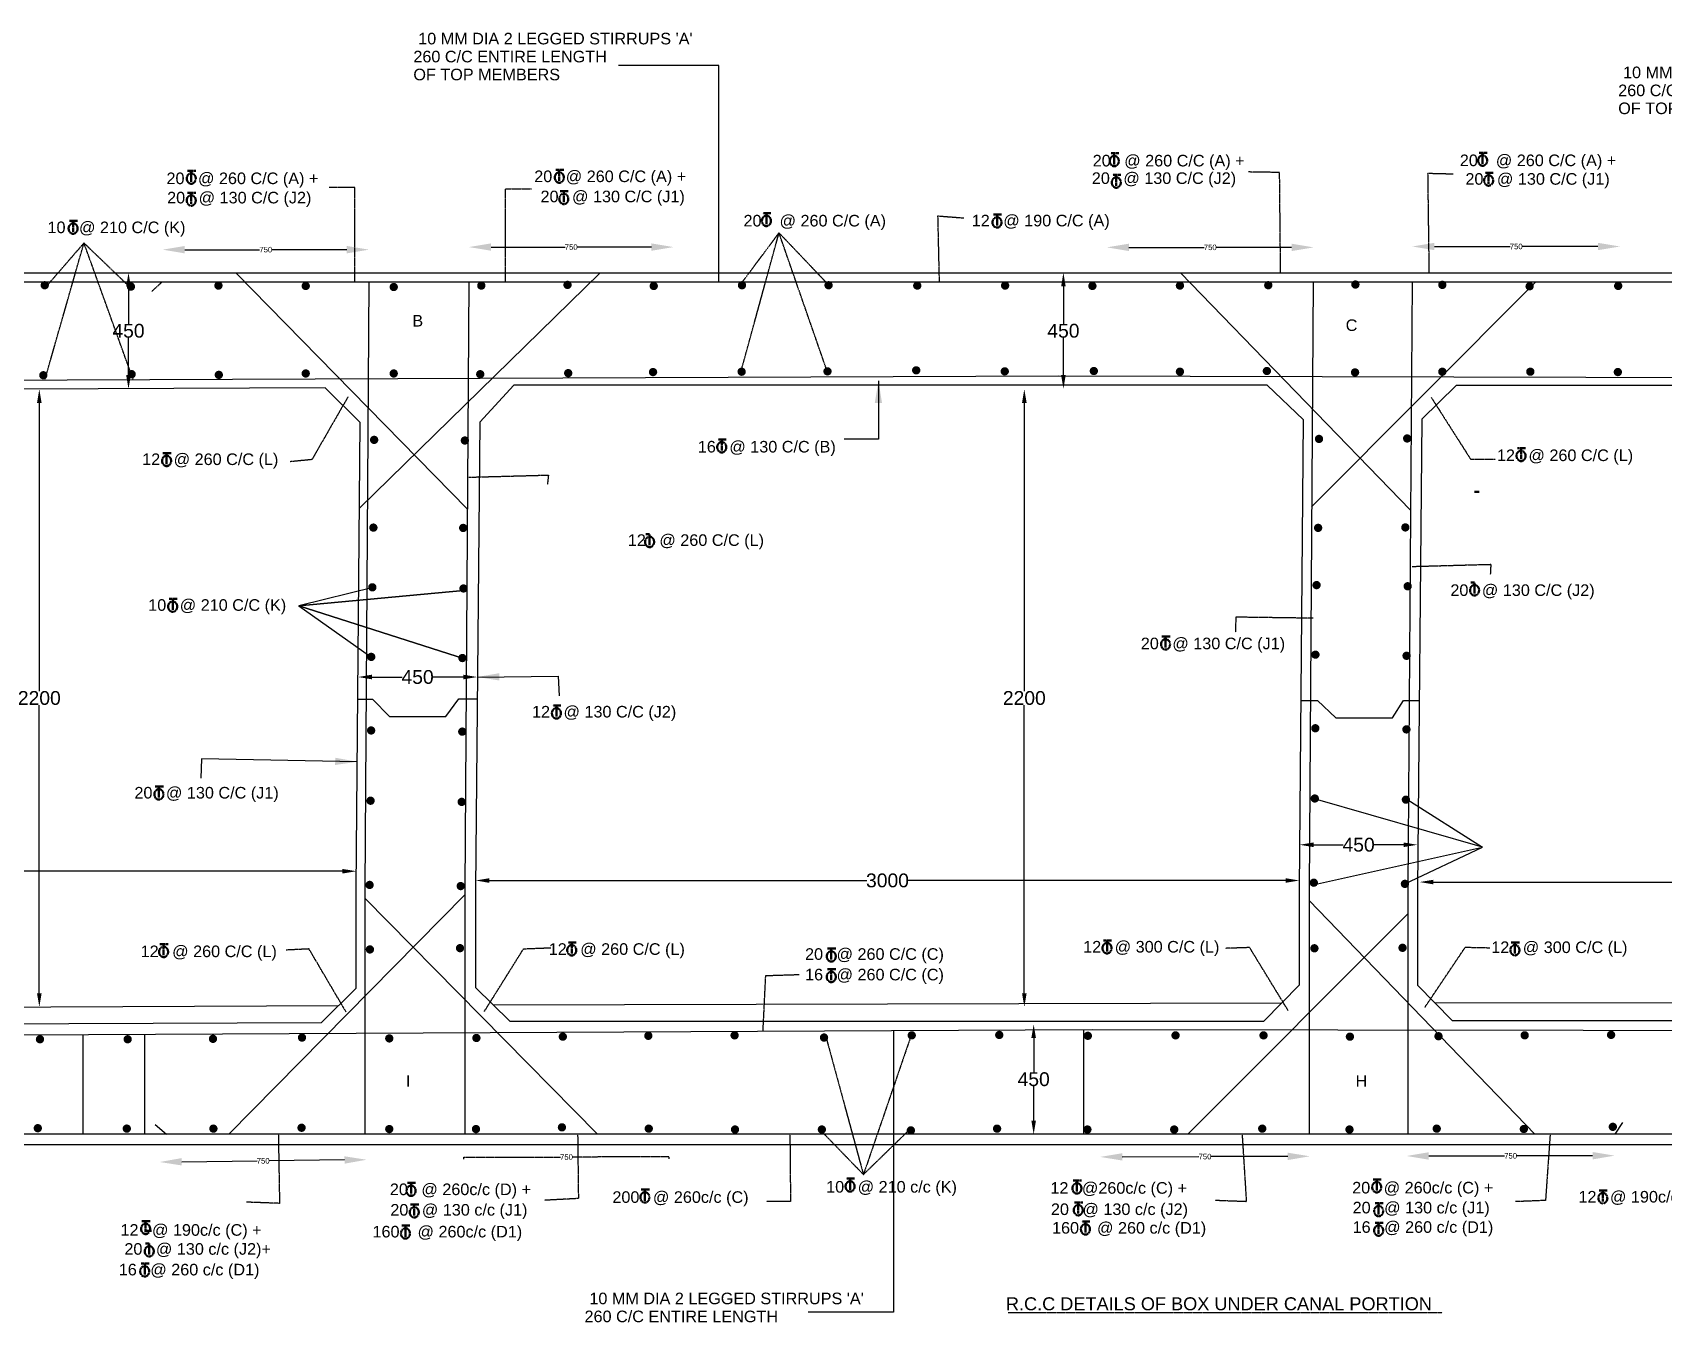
# Model space of a CAD drawing. Header units: millimetres. Extents: x 1006445 to 1027015, y 532888 to 545256.
# Drawn here: x 1009404 to 1015311, y 540561 to 545233 of the extents above; entities that cross this region are included whole.
import ezdxf

# ---------------------------------------------------------------- set-up
doc = ezdxf.new("R2010")
doc.units = ezdxf.units.MM
doc.header["$MEASUREMENT"] = 0
doc.linetypes.add('PHANTOM', pattern=[2.5, 1.25, -0.25, 0.25, -0.25, 0.25, -0.25])
for name, color, linetype in [('DIM', 7, 'Continuous'), ('DWG', 7, 'Continuous'), ('TXT', 7, 'Continuous'), ('TXT @ 1', 7, 'Continuous')]:
    doc.layers.add(name, color=color, linetype=linetype)
doc.styles.add('Notes', font='arial.ttf', dxfattribs={"height": 0.1})
doc.styles.get("Standard").update_dxf_attribs({"font": 'arial.ttf'})
doc.dimstyles.new('Civil', dxfattribs={"dimtxt": 80, "dimasz": 80, "dimexe": 0.1, "dimexo": 0.0625, "dimgap": 0.09, "dimtad": 0, "dimtih": 1, "dimtoh": 1, "dimdec": 0, "dimzin": 12, "dimdsep": 46, "dimtxsty": 'Standard', "dimcen": 0.1, "dimse1": 1, "dimse2": 1, "dimadec": 0, "dimazin": 2, "dimtfac": 1, "dimtdec": 0, "dimtofl": 0, "dimtmove": 0, "dimatfit": 3, "dimfxl": 1, "dimfrac": 1, "dimtolj": 1, "dimtzin": 0, "dimarcsym": 0})
doc.dimstyles.get("Standard").update_dxf_attribs({"dimtxt": 0.18, "dimasz": 0.18, "dimexe": 0.18, "dimexo": 0.0625, "dimgap": 0.09, "dimtad": 0, "dimtih": 1, "dimtoh": 1, "dimdec": 4, "dimzin": 0, "dimdsep": 46, "dimtxsty": 'Standard', "dimcen": 0.09, "dimadec": 0, "dimazin": 0, "dimtfac": 1, "dimtdec": 4, "dimtofl": 0, "dimtmove": 0, "dimatfit": 3, "dimfxl": 1, "dimtolj": 1, "dimtzin": 0, "dimarcsym": 0})

# ---------------------------------------------------------------- blocks, each defined once
blk = doc.blocks.new('*D58')
at = {"layer": 'Defpoints', "color": 0, "transparency": 16777216}
for p in [(1009874.8, 544444.6), (1010622, 544446.4), (1010622, 544444.6)]:
    blk.add_point(p, dxfattribs=at)
at = {"layer": 'DIM', "color": 0, "lineweight": -2, "transparency": 16777216}
for p, q in [((1009954.8, 544446.4), (1010226.3, 544446.4)), ((1010542, 544446.4), (1010270.4, 544446.4))]:
    blk.add_line(p, q, dxfattribs=at)
at = {"layer": 'DIM', "color": 0, "transparency": 16777216}
for points in [[(1009954.8, 544459.7), (1009954.8, 544433), (1009874.8, 544446.4)], [(1010542, 544459.7), (1010542, 544433), (1010622, 544446.4)]]:
    blk.add_solid(points, dxfattribs=at)
at = {"layer": 'DIM', "color": 0, "transparency": 16777216, "insert": (1010248.4, 544446.4), "char_height": 20, "attachment_point": 5}
blk.add_mtext('\\A1;750', dxfattribs=at)
blk = doc.blocks.new('*D59')
at = {"layer": 'Defpoints', "color": 0, "transparency": 16777216}
for p in [(1010984.3, 544452.9), (1011725, 544455.8), (1011725, 544452.9)]:
    blk.add_point(p, dxfattribs=at)
at = {"layer": 'DIM', "color": 0, "lineweight": -2, "transparency": 16777216}
for p, q in [((1011064.3, 544455.8), (1011332.6, 544455.8)), ((1011645, 544455.8), (1011376.7, 544455.8))]:
    blk.add_line(p, q, dxfattribs=at)
at = {"layer": 'DIM', "color": 0, "transparency": 16777216}
for points in [[(1011064.3, 544469.2), (1011064.3, 544442.5), (1010984.3, 544455.8)], [(1011645, 544469.2), (1011645, 544442.5), (1011725, 544455.8)]]:
    blk.add_solid(points, dxfattribs=at)
at = {"layer": 'DIM', "color": 0, "transparency": 16777216, "insert": (1011354.6, 544455.8), "char_height": 20, "attachment_point": 5}
blk.add_mtext('\\A1;750', dxfattribs=at)
blk = doc.blocks.new('*D60')
at = {"layer": 'Defpoints', "color": 0, "transparency": 16777216}
for p in [(1013294.6, 544459.5), (1014044.1, 544459.5), (1014044.1, 544454.7)]:
    blk.add_point(p, dxfattribs=at)
at = {"layer": 'DIM', "color": 0, "lineweight": -2, "transparency": 16777216}
for p, q in [((1013374.6, 544454.7), (1013647.3, 544454.7)), ((1013964.1, 544454.7), (1013691.4, 544454.7))]:
    blk.add_line(p, q, dxfattribs=at)
at = {"layer": 'DIM', "color": 0, "transparency": 16777216}
for points in [[(1013374.6, 544468), (1013374.6, 544441.4), (1013294.6, 544454.7)], [(1013964.1, 544468), (1013964.1, 544441.4), (1014044.1, 544454.7)]]:
    blk.add_solid(points, dxfattribs=at)
at = {"layer": 'DIM', "color": 0, "transparency": 16777216, "insert": (1013669.3, 544454.7), "char_height": 20, "attachment_point": 5}
blk.add_mtext('\\A1;750', dxfattribs=at)
blk = doc.blocks.new('*D61')
at = {"layer": 'Defpoints', "color": 0, "transparency": 16777216}
for p in [(1014401.5, 544450.9), (1015153.4, 544457.9), (1015153.4, 544450.9)]:
    blk.add_point(p, dxfattribs=at)
at = {"layer": 'DIM', "color": 0, "lineweight": -2, "transparency": 16777216}
for p, q in [((1014481.5, 544457.9), (1014755.4, 544457.9)), ((1015073.4, 544457.9), (1014799.5, 544457.9))]:
    blk.add_line(p, q, dxfattribs=at)
at = {"layer": 'DIM', "color": 0, "transparency": 16777216}
for points in [[(1014481.5, 544471.3), (1014481.5, 544444.6), (1014401.5, 544457.9)], [(1015073.4, 544471.3), (1015073.4, 544444.6), (1015153.4, 544457.9)]]:
    blk.add_solid(points, dxfattribs=at)
at = {"layer": 'DIM', "color": 0, "transparency": 16777216, "insert": (1014777.5, 544457.9), "char_height": 20, "attachment_point": 5}
blk.add_mtext('\\A1;750', dxfattribs=at)
blk = doc.blocks.new('*D65')
at = {"layer": 'Defpoints', "color": 0, "transparency": 16777216}
for p in [(1014380.5, 541154.3), (1015134.2, 541164.7), (1015134.3, 541155.4)]:
    blk.add_point(p, dxfattribs=at)
at = {"layer": 'DIM', "color": 0, "lineweight": -2, "transparency": 16777216}
for p, q in [((1014460.5, 541163.6), (1014735.3, 541164.1)), ((1015054.2, 541164.5), (1014779.4, 541164.1))]:
    blk.add_line(p, q, dxfattribs=at)
at = {"layer": 'DIM', "color": 0, "transparency": 16777216}
for points in [[(1014460.5, 541177), (1014460.5, 541150.3), (1014380.5, 541163.5)], [(1015054.2, 541177.9), (1015054.3, 541151.2), (1015134.2, 541164.7)]]:
    blk.add_solid(points, dxfattribs=at)
at = {"layer": 'DIM', "color": 0, "transparency": 16777216, "insert": (1014757.4, 541164.1), "char_height": 20, "attachment_point": 5}
blk.add_mtext('\\A1;750', dxfattribs=at)
blk = doc.blocks.new('*D66')
at = {"layer": 'Defpoints', "color": 0, "transparency": 16777216}
for p in [(1013270.9, 541154.3), (1014030, 541162.4), (1014030, 541156.6)]:
    blk.add_point(p, dxfattribs=at)
at = {"layer": 'DIM', "color": 0, "lineweight": -2, "transparency": 16777216}
for p, q in [((1013350.9, 541160.3), (1013628.4, 541161.2)), ((1013950, 541162.1), (1013672.5, 541161.3))]:
    blk.add_line(p, q, dxfattribs=at)
at = {"layer": 'DIM', "color": 0, "transparency": 16777216}
for points in [[(1013950, 541175.5), (1013950, 541148.8), (1014030, 541162.4)], [(1013350.8, 541173.6), (1013350.9, 541147), (1013270.9, 541160.1)]]:
    blk.add_solid(points, dxfattribs=at)
at = {"layer": 'DIM', "color": 0, "transparency": 16777216, "insert": (1013650.4, 541161.2), "char_height": 20, "attachment_point": 5}
blk.add_mtext('\\A1;750', dxfattribs=at)
blk = doc.blocks.new('*D67')
at = {"layer": 'Defpoints', "color": 0, "transparency": 16777216}
for p in [(1009864.1, 541138.2), (1010613.6, 541149.9), (1010613.7, 541146.4)]:
    blk.add_point(p, dxfattribs=at)
at = {"layer": 'DIM', "color": 0, "lineweight": -2, "transparency": 16777216}
for p, q in [((1009944.1, 541142.6), (1010216.8, 541145.6)), ((1010533.6, 541149), (1010260.9, 541146))]:
    blk.add_line(p, q, dxfattribs=at)
at = {"layer": 'DIM', "color": 0, "transparency": 16777216}
for points in [[(1009944, 541155.9), (1009944.2, 541129.2), (1009864.1, 541141.7)], [(1010533.5, 541162.4), (1010533.8, 541135.7), (1010613.6, 541149.9)]]:
    blk.add_solid(points, dxfattribs=at)
at = {"layer": 'DIM', "color": 0, "transparency": 16777216, "insert": (1010238.9, 541145.8), "char_height": 20, "attachment_point": 5}
blk.add_mtext('\\A1;750', dxfattribs=at)
blk = doc.blocks.new('*D69')
at = {"layer": 'Defpoints', "color": 0, "linetype": 'PHANTOM', "transparency": 16777216}
for p in [(1010966, 541152.1), (1011709, 541160.3), (1011709, 541153.5)]:
    blk.add_point(p, dxfattribs=at)
at = {"layer": 'TXT', "color": 0, "linetype": 'PHANTOM', "lineweight": -2, "transparency": 16777216}
for p, q in [((1010966, 541152.1), (1010966, 541159.1)), ((1010966.2, 541158.9), (1011315.4, 541159.6)), ((1011708.8, 541160.3), (1011359.6, 541159.7)), ((1011709, 541153.5), (1011709, 541160.5))]:
    blk.add_line(p, q, dxfattribs=at)
at = {"layer": 'TXT', "color": 0, "linetype": 'PHANTOM', "transparency": 16777216}
for points in [[(1010966.2, 541159), (1010966.2, 541158.9), (1010966, 541158.9)], [(1011708.8, 541160.3), (1011708.8, 541160.3), (1011709, 541160.3)]]:
    blk.add_solid(points, dxfattribs=at)
at = {"layer": 'TXT', "color": 0, "linetype": 'PHANTOM', "transparency": 16777216, "insert": (1011337.5, 541159.6), "char_height": 20, "attachment_point": 5}
blk.add_mtext('\\A1;750', dxfattribs=at)
blk = doc.blocks.new('*D90')
at = {"color": 0, "lineweight": -2, "transparency": 16777216}
for p, q in [((1009428.2, 543891.3), (1009428.2, 542847.8)), ((1009428.2, 541753.2), (1009428.2, 542796.6))]:
    blk.add_line(p, q, dxfattribs=at)
at = {"color": 0, "transparency": 16777216}
for points in [[(1009419.8, 543891.3), (1009436.5, 543891.3), (1009428.2, 543941.3)], [(1009419.8, 541753.2), (1009436.5, 541753.2), (1009428.2, 541703.2)]]:
    blk.add_solid(points, dxfattribs=at)
at = {"layer": 'Defpoints', "color": 0, "transparency": 16777216}
for p in [(1009428.2, 543941.3), (1009428.2, 543941.3), (1009438, 541703.2)]:
    blk.add_point(p, dxfattribs=at)
at = {"color": 0, "transparency": 16777216, "insert": (1009428.2, 542822.2), "char_height": 50, "attachment_point": 5}
blk.add_mtext('\\A1;2200', dxfattribs=at)
blk = doc.blocks.new('*D91')
at = {"color": 0, "lineweight": -2, "transparency": 16777216}
for p, q in [((1009751.2, 544313), (1009751.2, 544178.1)), ((1009751.2, 543991.9), (1009751.2, 544126.8))]:
    blk.add_line(p, q, dxfattribs=at)
at = {"color": 0, "transparency": 16777216}
for points in [[(1009742.9, 544313), (1009759.6, 544313), (1009751.2, 544363)], [(1009742.9, 543991.9), (1009759.6, 543991.9), (1009751.2, 543941.9)]]:
    blk.add_solid(points, dxfattribs=at)
at = {"layer": 'Defpoints', "color": 0, "transparency": 16777216}
for p in [(1009751.2, 544363), (1009751.2, 544363), (1009751.2, 543941.9)]:
    blk.add_point(p, dxfattribs=at)
at = {"color": 0, "transparency": 16777216, "insert": (1009751.2, 544152.4), "char_height": 50, "attachment_point": 5}
blk.add_mtext('\\A1;450', dxfattribs=at)
blk = doc.blocks.new('*D92')
at = {"color": 0, "lineweight": -2, "transparency": 16777216}
for p, q in [((1007629.2, 542195), (1009003, 542195)), ((1010526, 542195), (1009152.2, 542195))]:
    blk.add_line(p, q, dxfattribs=at)
at = {"color": 0, "transparency": 16777216}
for points in [[(1007629.2, 542203.3), (1007629.2, 542186.7), (1007579.2, 542195)], [(1010526, 542203.3), (1010526, 542186.7), (1010576, 542195)]]:
    blk.add_solid(points, dxfattribs=at)
at = {"layer": 'Defpoints', "color": 0, "transparency": 16777216}
for p in [(1010576, 542195), (1007579.2, 542166.6), (1010576, 542163.5)]:
    blk.add_point(p, dxfattribs=at)
at = {"color": 0, "transparency": 16777216, "insert": (1009077.6, 542195), "char_height": 50, "attachment_point": 5}
blk.add_mtext('\\A1;3000', dxfattribs=at)
blk = doc.blocks.new('*D70')
at = {"color": 0, "lineweight": -2, "transparency": 16777216}
for p, q in [((1013029.8, 541590.8), (1013029.8, 541467.1)), ((1013029.8, 541292), (1013029.8, 541415.8))]:
    blk.add_line(p, q, dxfattribs=at)
at = {"color": 0, "transparency": 16777216}
for points in [[(1013021.4, 541590.8), (1013038.1, 541590.8), (1013029.8, 541640.8)], [(1013021.4, 541292), (1013038.1, 541292), (1013029.8, 541242)]]:
    blk.add_solid(points, dxfattribs=at)
at = {"layer": 'Defpoints', "color": 0, "transparency": 16777216}
for p in [(1013001.8, 541640.8), (1013029.8, 541640.8), (1013003.8, 541242)]:
    blk.add_point(p, dxfattribs=at)
at = {"color": 0, "transparency": 16777216, "insert": (1013029.8, 541441.4), "char_height": 50, "attachment_point": 5}
blk.add_mtext('\\A1;450', dxfattribs=at)
blk = doc.blocks.new('*D71')
at = {"color": 0, "lineweight": -2, "transparency": 16777216}
for p, q in [((1012995.9, 543891.3), (1012995.9, 542847.8)), ((1012995.9, 541753.2), (1012995.9, 542796.6))]:
    blk.add_line(p, q, dxfattribs=at)
at = {"color": 0, "transparency": 16777216}
for points in [[(1012987.6, 543891.3), (1013004.3, 543891.3), (1012995.9, 543941.3)], [(1012987.6, 541753.2), (1013004.3, 541753.2), (1012995.9, 541703.2)]]:
    blk.add_solid(points, dxfattribs=at)
at = {"layer": 'Defpoints', "color": 0, "transparency": 16777216}
for p in [(1012995.9, 543941.3), (1012995.9, 543941.3), (1013005.8, 541703.2)]:
    blk.add_point(p, dxfattribs=at)
at = {"color": 0, "transparency": 16777216, "insert": (1012995.9, 542822.2), "char_height": 50, "attachment_point": 5}
blk.add_mtext('\\A1;2200', dxfattribs=at)
blk = doc.blocks.new('*D72')
at = {"color": 0, "lineweight": -2, "transparency": 16777216}
for p, q in [((1013137.5, 544313), (1013137.5, 544178.1)), ((1013137.5, 543991.9), (1013137.5, 544126.8))]:
    blk.add_line(p, q, dxfattribs=at)
at = {"color": 0, "transparency": 16777216}
for points in [[(1013129.2, 544313), (1013145.8, 544313), (1013137.5, 544363)], [(1013129.2, 543991.9), (1013145.8, 543991.9), (1013137.5, 543941.9)]]:
    blk.add_solid(points, dxfattribs=at)
at = {"layer": 'Defpoints', "color": 0, "transparency": 16777216}
for p in [(1013137.5, 544363), (1013137.5, 544363), (1013137.5, 543941.9)]:
    blk.add_point(p, dxfattribs=at)
at = {"color": 0, "transparency": 16777216, "insert": (1013137.5, 544152.4), "char_height": 50, "attachment_point": 5}
blk.add_mtext('\\A1;450', dxfattribs=at)
blk = doc.blocks.new('*D73')
at = {"color": 0, "lineweight": -2, "transparency": 16777216}
for p, q in [((1011058.3, 542161.4), (1012425.6, 542161.4)), ((1013942.2, 542161.4), (1012574.9, 542161.4))]:
    blk.add_line(p, q, dxfattribs=at)
at = {"color": 0, "transparency": 16777216}
for points in [[(1011058.3, 542169.7), (1011058.3, 542153), (1011008.3, 542161.4)], [(1013942.2, 542169.7), (1013942.2, 542153), (1013992.2, 542161.4)]]:
    blk.add_solid(points, dxfattribs=at)
at = {"layer": 'Defpoints', "color": 0, "transparency": 16777216}
for p in [(1011008.3, 542132.9), (1013992.2, 542161.4), (1013992.2, 542130)]:
    blk.add_point(p, dxfattribs=at)
at = {"color": 0, "transparency": 16777216, "insert": (1012500.3, 542161.4), "char_height": 50, "attachment_point": 5}
blk.add_mtext('\\A1;3000', dxfattribs=at)
blk = doc.blocks.new('*D77')
at = {"color": 0, "lineweight": -2, "transparency": 16777216}
for p, q in [((1014477.9, 542155.7), (1015845.2, 542155.7)), ((1017361.8, 542155.7), (1015994.5, 542155.7))]:
    blk.add_line(p, q, dxfattribs=at)
at = {"color": 0, "transparency": 16777216}
for points in [[(1014477.9, 542164.1), (1014477.9, 542147.4), (1014427.9, 542155.7)], [(1017361.8, 542164.1), (1017361.8, 542147.4), (1017411.8, 542155.7)]]:
    blk.add_solid(points, dxfattribs=at)
at = {"layer": 'Defpoints', "color": 0, "transparency": 16777216}
for p in [(1014427.9, 542127.3), (1017411.8, 542155.7), (1017411.8, 542124.4)]:
    blk.add_point(p, dxfattribs=at)
at = {"color": 0, "transparency": 16777216, "insert": (1015919.9, 542155.7), "char_height": 50, "attachment_point": 5}
blk.add_mtext('\\A1;3000', dxfattribs=at)
blk = doc.blocks.new('*D82')
at = {"color": 0, "lineweight": -2, "transparency": 16777216}
for p, q in [((1010632.6, 542898.4), (1010742.1, 542898.4)), ((1010964.1, 542898.4), (1010854.6, 542898.4))]:
    blk.add_line(p, q, dxfattribs=at)
at = {"color": 0, "transparency": 16777216}
for points in [[(1010632.6, 542906.8), (1010632.6, 542890.1), (1010582.6, 542898.4)], [(1010964.1, 542906.8), (1010964.1, 542890.1), (1011014.1, 542898.4)]]:
    blk.add_solid(points, dxfattribs=at)
at = {"layer": 'Defpoints', "color": 0, "transparency": 16777216}
for p in [(1010582.6, 542902.3), (1011014.1, 542898.4), (1011014.1, 542898.4)]:
    blk.add_point(p, dxfattribs=at)
at = {"color": 0, "transparency": 16777216, "insert": (1010798.3, 542898.4), "char_height": 50, "attachment_point": 5}
blk.add_mtext('\\A1;450', dxfattribs=at)
blk = doc.blocks.new('*D83')
at = {"color": 0, "lineweight": -2, "transparency": 16777216}
for p, q in [((1014043.6, 542290.8), (1014150.4, 542290.8)), ((1014369.8, 542290.8), (1014262.9, 542290.8))]:
    blk.add_line(p, q, dxfattribs=at)
at = {"color": 0, "transparency": 16777216}
for points in [[(1014043.6, 542299.1), (1014043.6, 542282.5), (1013993.6, 542290.8)], [(1014369.8, 542299.1), (1014369.8, 542282.5), (1014419.8, 542290.8)]]:
    blk.add_solid(points, dxfattribs=at)
at = {"layer": 'Defpoints', "color": 0, "transparency": 16777216}
for p in [(1013993.6, 542288.4), (1014419.8, 542290.8), (1014419.8, 542284.1)]:
    blk.add_point(p, dxfattribs=at)
at = {"color": 0, "transparency": 16777216, "insert": (1014206.7, 542290.8), "char_height": 50, "attachment_point": 5}
blk.add_mtext('\\A1;450', dxfattribs=at)

msp = doc.modelspace()

# ---------------------------------------------------------------- linework, layer by layer
for points in [[(1011889.5, 544328), (1011889.5, 545114), (1011525.5, 545114)], [(1010140, 544363), (1010978.59271, 543505.99937)], [(1010587.99533, 543509.47172), (1011459.5, 544363)], [(1013561.5, 544363), (1014394.91466, 543502.52448)], [(1014036.64417, 543514.98536), (1014848.5, 544329.86897)], [(1010641.9781, 543223.36232), (1010368.5, 543156.5), (1010964.54673, 543211.7064), (1010368.5, 543156.5), (1010967.69048, 542964.92235), (1010368.5, 543156.5), (1010624.35318, 542975.69075)], [(1010581.84822, 542817.9969), (1010635, 542817.9969), (1010696.5, 542755.5), (1010900.5, 542755), (1010948, 542819.5), (1011014.42359, 542818.91006)], [(1013998.21667, 542813.48483), (1014057.5, 542813.48483), (1014124, 542751), (1014329.5, 542751), (1014369, 542814), (1014426.49102, 542813.49249)], [(1014382, 542455.5), (1014655, 542282.5), (1014051, 542455.5)], [(1014046.5, 542147.5), (1014655, 542282.5)], [(1014374.49542, 542149.25454), (1014655, 542282.5)], [(1010115, 541242.02668), (1010969.2178, 542109.5)], [(1010607.31416, 542097.5), (1011449.5, 541242.02668)], [(1014027.2079, 542089.5), (1014845.5, 541242.02668)], [(1014385.56347, 542041), (1013588, 541242.02668)], [(1009585.52043, 541603.86999), (1009585.52043, 541242.02668)], [(1009809.02733, 541604.97578), (1009809.02733, 541242.02668)], [(1012522.5, 541618), (1012522.5, 540598), (1012213, 540598)], [(1013210.03314, 541621.80209), (1013210.03314, 541242.02668)], [(1009848, 541277.5), (1009888.5, 541242.02668)]]:
    msp.add_lwpolyline(points)
at = {"layer": 'DIM'}
msp.add_lwpolyline([(1015136.57147, 541242.02668), (1015163.20157, 541284.94012)], dxfattribs=at)
at = {"layer": 'DWG'}
for points in [[(1007149, 542132.91582), (1007164, 544363), (1021269.64132, 544363), (1021254.64132, 542132.91582)], [(1007181.50684, 542132.91582), (1007196.50684, 544329.86897), (1021235.33484, 544329.86897), (1021220.33484, 542132.91582)], [(1010622.31416, 544329.86897), (1010607.31416, 542132.91582)], [(1010984.2178, 544329.86897), (1010969.2178, 542132.91582)], [(1014042.2079, 544329.86897), (1014027.2079, 542132.91582)], [(1014400.56347, 544329.86897), (1014385.56347, 542132.91582)], [(1007196.50684, 543959.52664), (1008630.9062, 543970.89505), (1013119.91679, 543988.89507), (1021235.33484, 543969.26741)], [(1013992.20176, 542132.91582), (1014007.20176, 543830.12105), (1013876.08099, 543955.73944), (1011147.44675, 543955.73944), (1011023.33093, 543821.82057)], [(1017411.85802, 542132.91582), (1017426.85802, 543826.41069), (1017298.11364, 543954.12833), (1014560.01559, 543954.12833), (1014435.48309, 543832.1124)], [(1010575.75794, 542132.91582), (1010590.75794, 543820.23106), (1010463.3005, 543945.83604), (1007722.6865, 543933.76227)], [(1011023.33093, 543821.82057), (1011008.33093, 542132.91582)], [(1014435.48309, 543832.1124), (1014420.48309, 542132.91582)], [(1021254.64132, 542132.91582), (1021254.64132, 541203.5), (1007149, 541203.5), (1007149, 542132.91582)], [(1021220.33484, 542132.91582), (1021220.33484, 541242.02668), (1007181.50684, 541242.02668), (1007181.50684, 542132.91582)], [(1007578.86357, 542132.91582), (1007578.86357, 541760.21153), (1007703.56929, 541635.64855), (1010450.0142, 541647.42212), (1010575.75794, 541771.3065), (1010575.75794, 542132.91582)], [(1010607.31416, 542132.91582), (1010607.31416, 541242.02668)], [(1010969.2178, 542132.91582), (1010969.2178, 541242.02668)], [(1011008.33093, 542132.91582), (1011008.33093, 541773.31332), (1011132.55781, 541651.60214), (1013863.71079, 541651.60214), (1013992.20176, 541783.93988), (1013992.20176, 542132.91582)], [(1014027.2079, 542132.91582), (1014027.2079, 541242.02668)], [(1014385.56347, 542132.91582), (1014385.56347, 541242.02668)], [(1014420.48309, 542132.91582), (1014420.48309, 541781.79571), (1014546.19912, 541654.78934), (1017281.5397, 541654.78934), (1017411.85802, 541779.76908), (1017411.85802, 542132.91582)], [(1007644.26922, 541694.88075), (1010511.62242, 541708.11934)], [(1011072.38893, 541710.55255), (1013928.19278, 541718.01459)], [(1014482.61043, 541719.0307), (1017347.3934, 541717.9453)], [(1007181.50684, 541591.97625), (1013242.25129, 541621.96149), (1019468.46918, 541612.99935), (1021220.33484, 541602.04119)]]:
    msp.add_lwpolyline(points, dxfattribs=at)
at = {"layer": 'DWG', "const_width": 15}
for points in [[(1009440.31071, 544317.55014, 1), (1009455.31071, 544317.55014, 1)], [(1009752.62082, 544312.43594, 1), (1009767.62082, 544312.43594, 1)], [(1010069.53335, 544316.28797, 1), (1010084.53335, 544316.28797, 1)], [(1010385.68334, 544315.00942, 1), (1010400.68334, 544315.00942, 1)], [(1010704.39324, 544311.17377, 1), (1010719.39324, 544311.17377, 1)], [(1011021.59737, 544316.22513, 1), (1011036.59737, 544316.22513, 1)], [(1011333.90748, 544318.78224, 1), (1011348.90748, 544318.78224, 1)], [(1011646.21759, 544314.94658, 1), (1011661.21759, 544314.94658, 1)], [(1011965.79434, 544317.55554, 1), (1011980.79434, 544317.55554, 1)], [(1012279.38441, 544317.55554, 1), (1012294.38441, 544317.55554, 1)], [(1012600.65423, 544316.27699, 1), (1012615.65423, 544316.27699, 1)], [(1012918.91409, 544316.29337, 1), (1012933.91409, 544316.29337, 1)], [(1013235.06407, 544315.01482, 1), (1013250.06407, 544315.01482, 1)], [(1013552.06635, 544316.32613, 1), (1013567.06635, 544316.32613, 1)], [(1013872.05621, 544317.60468, 1), (1013887.05621, 544317.60468, 1)], [(1014187.64788, 544320.18634, 1), (1014202.64788, 544320.18634, 1)], [(1014502.51791, 544318.90779, 1), (1014517.51791, 544318.90779, 1)], [(1014818.66789, 544313.79362, 1), (1014833.66789, 544313.79362, 1)], [(1015139.48502, 544315.08577, 1), (1015154.48502, 544315.08577, 1)], [(1009755.18073, 543995.35629, 1), (1009770.18073, 543995.35629, 1)], [(1010385.68334, 543997.92974, 1), (1010400.68334, 543997.92974, 1)], [(1010704.39324, 543997.92974, 1), (1010719.39324, 543997.92974, 1)], [(1011017.75749, 543995.30983, 1), (1011032.75749, 543995.30983, 1)], [(1011336.46739, 543999.14548, 1), (1011351.46739, 543999.14548, 1)], [(1011643.65768, 544002.9811, 1), (1011658.65768, 544002.9811, 1)], [(1011964.51439, 544004.31151, 1), (1011979.51439, 544004.31151, 1)], [(1012275.54454, 544005.59006, 1), (1012290.54454, 544005.59006, 1)], [(1012596.81435, 544009.42571, 1), (1012611.81435, 544009.42571, 1)], [(1012917.63413, 544005.60644, 1), (1012932.63413, 544005.60644, 1)], [(1013240.1839, 544006.88499, 1), (1013255.1839, 544006.88499, 1)], [(1013552.06635, 544004.36068, 1), (1013567.06635, 544004.36068, 1)], [(1013866.93638, 544006.91775, 1), (1013881.93638, 544006.91775, 1)], [(1014186.36792, 544001.82814, 1), (1014201.36792, 544001.82814, 1)], [(1014502.51791, 544004.38524, 1), (1014517.51791, 544004.38524, 1)], [(1014821.22781, 544004.38524, 1), (1014836.22781, 544004.38524, 1)], [(1015138.20507, 544003.12029, 1), (1015153.20507, 544003.12029, 1)], [(1009435.19088, 543991.52063, 1), (1009450.19088, 543991.52063, 1)], [(1010070.81331, 543992.81557, 1), (1010085.81331, 543992.81557, 1)], [(1014055.85874, 543760.96939, 1), (1014070.85874, 543760.96939, 1)], [(1014375.14376, 543762.63047, 1), (1014390.14376, 543762.63047, 1)], [(1010633.45256, 543757.46049, 1), (1010648.45256, 543757.46049, 1)], [(1010962.09696, 543755.12396, 1), (1010977.09696, 543755.12396, 1)], [(1010630.78537, 543439.62174, 1), (1010645.78537, 543439.62174, 1)], [(1010955.99234, 543438.449, 1), (1010970.99234, 543438.449, 1)], [(1014052.5329, 543438.71451, 1), (1014067.5329, 543438.71451, 1)], [(1014368.49195, 543440.37563, 1), (1014383.49195, 543440.37563, 1)], [(1014046.92679, 543231.41046, 1), (1014061.92679, 543231.41046, 1)], [(1014376.99542, 543227.25454, 1), (1014391.99542, 543227.25454, 1)], [(1010626.9781, 543223.36232, 1), (1010641.9781, 543223.36232, 1)], [(1010957.04673, 543219.2064, 1), (1010972.04673, 543219.2064, 1)], [(1010622.9781, 542971.36232, 1), (1010637.9781, 542971.36232, 1)], [(1010953.04673, 542967.2064, 1), (1010968.04673, 542967.2064, 1)], [(1014042.92679, 542979.41046, 1), (1014057.92679, 542979.41046, 1)], [(1014372.99542, 542975.25454, 1), (1014387.99542, 542975.25454, 1)], [(1010622.4781, 542704.86232, 1), (1010637.4781, 542704.86232, 1)], [(1010952.54673, 542700.7064, 1), (1010967.54673, 542700.7064, 1)], [(1014042.42679, 542712.91046, 1), (1014057.42679, 542712.91046, 1)], [(1014372.49542, 542708.75454, 1), (1014387.49542, 542708.75454, 1)], [(1010620.4781, 542450.36232, 1), (1010635.4781, 542450.36232, 1)], [(1010950.54673, 542446.2064, 1), (1010965.54673, 542446.2064, 1)], [(1014040.42679, 542458.41046, 1), (1014055.42679, 542458.41046, 1)], [(1014370.49542, 542454.25454, 1), (1014385.49542, 542454.25454, 1)], [(1010616.9781, 542145.36232, 1), (1010631.9781, 542145.36232, 1)], [(1010947.04673, 542141.2064, 1), (1010962.04673, 542141.2064, 1)], [(1014036.92679, 542153.41046, 1), (1014051.92679, 542153.41046, 1)], [(1014366.99542, 542149.25454, 1), (1014381.99542, 542149.25454, 1)], [(1010618.12132, 541911.67591, 1), (1010633.12132, 541911.67591, 1)], [(1010944.50236, 541916.36687, 1), (1010959.50236, 541916.36687, 1)], [(1014039.19585, 541915.88426, 1), (1014054.19585, 541915.88426, 1)], [(1014358.48081, 541917.54535, 1), (1014373.48081, 541917.54535, 1)], [(1009423.04285, 541586.28978, 1), (1009438.04285, 541586.28978, 1)], [(1009740.71409, 541586.28978, 1), (1009755.71409, 541586.28978, 1)], [(1010049.72385, 541587.83141, 1), (1010064.72385, 541587.83141, 1)], [(1010372.13643, 541592.56755, 1), (1010387.13643, 541592.56755, 1)], [(1010688.22724, 541589.41011, 1), (1010703.22724, 541589.41011, 1)], [(1011003.92858, 541590.9686, 1), (1011018.92858, 541590.9686, 1)], [(1011316.85842, 541595.70471, 1), (1011331.85842, 541595.70471, 1)], [(1011626.62742, 541598.86215, 1), (1011641.62742, 541598.86215, 1)], [(1011938.98055, 541600.45097, 1), (1011953.98055, 541600.45097, 1)], [(1012262.97361, 541592.55743, 1), (1012277.97361, 541592.55743, 1)], [(1012580.64486, 541600.45097, 1), (1012595.64486, 541600.45097, 1)], [(1012897.65461, 541602.00272, 1), (1012912.65461, 541602.00272, 1)], [(1013218.48676, 541598.84532, 1), (1013233.48676, 541598.84532, 1)], [(1013536.158, 541600.42402, 1), (1013551.158, 541600.42402, 1)], [(1013854.84262, 541600.43753, 1), (1013869.84262, 541600.43753, 1)], [(1014167.77246, 541595.70142, 1), (1014182.77246, 541595.70142, 1)], [(1014488.60468, 541597.28012, 1), (1014503.60468, 541597.28012, 1)], [(1014800.78839, 541600.61973, 1), (1014815.78839, 541600.61973, 1)], [(1015113.71829, 541602.19843, 1), (1015128.71829, 541602.19843, 1)], [(1009415.14061, 541264.23294, 1), (1009430.14061, 541264.23294, 1)], [(1009737.55318, 541262.65423, 1), (1009752.55318, 541262.65423, 1)], [(1010051.30427, 541262.61713, 1), (1010066.30427, 541262.61713, 1)], [(1010370.556, 541265.77457, 1), (1010385.556, 541265.77457, 1)], [(1010688.22724, 541261.03843, 1), (1010703.22724, 541261.03843, 1)], [(1011002.34809, 541261.01818, 1), (1011017.34809, 541261.01818, 1)], [(1011313.69751, 541267.33303, 1), (1011328.69751, 541267.33303, 1)], [(1011628.20791, 541262.59692, 1), (1011643.20791, 541262.59692, 1)], [(1011940.56097, 541259.44963, 1), (1011955.56097, 541259.44963, 1)], [(1012255.07137, 541259.44963, 1), (1012270.07137, 541259.44963, 1)], [(1012577.48394, 541256.2922, 1), (1012592.48394, 541256.2922, 1)], [(1012889.7523, 541262.58009, 1), (1012904.7523, 541262.58009, 1)], [(1013216.90627, 541259.42265, 1), (1013231.90627, 541259.42265, 1)], [(1013531.4166, 541259.42265, 1), (1013546.4166, 541259.42265, 1)], [(1013850.10122, 541262.5936, 1), (1013865.10122, 541262.5936, 1)], [(1014166.19204, 541259.43616, 1), (1014181.19204, 541259.43616, 1)], [(1014482.28286, 541262.5936, 1), (1014497.28286, 541262.5936, 1)], [(1014797.62747, 541261.19706, 1), (1014812.62747, 541261.19706, 1)], [(1015120.04012, 541269.09064, 1), (1015135.04012, 541269.09064, 1)]]:
    msp.add_lwpolyline(points, format="xyb", close=True, dxfattribs=at)
at = {"layer": 'TXT', "linetype": 'PHANTOM'}
for p, q in [((1012277.97361, 541592.55743), (1012413.11428, 541096.42734)), ((1012583.96202, 541594.22571), (1012413.11428, 541096.42734)), ((1012146.84763, 541242.02668), (1012149.03015, 540998.33172)), ((1012255.07137, 541259.44963), (1012413.11428, 541096.42734)), ((1012577.48394, 541256.2922), (1012413.11428, 541096.42734)), ((1012149.03015, 540998.33172), (1012061.72959, 540998.33172)), ((1012936.90344, 540596.20985), (1014508.92534, 540596.20985))]:
    msp.add_line(p, q, dxfattribs=at)
at = {"layer": 'TXT', "linetype": 'PHANTOM', "lineweight": 50}
for points in [[(1013321.8191, 544755.47305), (1013321.8191, 544795.52397), (1013308.71748, 544795.52397)], [(1013321.8191, 544795.52397), (1013338.09687, 544795.52397)], [(1014656.0273, 544757.3997), (1014656.0273, 544797.45062), (1014642.92568, 544797.45062)], [(1014656.0273, 544797.45062), (1014672.30507, 544797.45062)], [(1009978.47589, 544692.17962), (1009978.47589, 544732.23054), (1009965.37427, 544732.23054)], [(1009978.47589, 544732.23054), (1009994.75366, 544732.23054)], [(1011311.66689, 544695.87027), (1011311.66689, 544735.92119), (1011298.56526, 544735.92119)], [(1011311.66689, 544735.92119), (1011327.94466, 544735.92119)], [(1014677.72008, 544685.17677), (1014677.72008, 544725.22769), (1014664.61845, 544725.22769)], [(1014677.72008, 544725.22769), (1014693.99785, 544725.22769)], [(1013329.0501, 544677.83336), (1013329.0501, 544717.88428), (1013315.94847, 544717.88428)], [(1013329.0501, 544717.88428), (1013345.32787, 544717.88428)], [(1009978.47589, 544612.73436), (1009978.47589, 544652.78528), (1009965.37427, 544652.78528)], [(1009978.47589, 544652.78528), (1009994.75366, 544652.78528)], [(1011327.93647, 544618.23058), (1011327.93647, 544658.2815), (1011314.83485, 544658.2815)], [(1011327.93647, 544658.2815), (1011344.21424, 544658.2815)], [(1009550.64311, 544511.11364), (1009550.64311, 544551.16456), (1009537.54148, 544551.16456)], [(1009550.64311, 544551.16456), (1009566.92088, 544551.16456)], [(1012061.87755, 544538.78532), (1012061.87755, 544578.83624), (1012048.77593, 544578.83624)], [(1012061.87755, 544578.83624), (1012078.15533, 544578.83624)], [(1012897.00102, 544533.38742), (1012897.00102, 544573.43834), (1012883.89939, 544573.43834)], [(1012897.00102, 544573.43834), (1012913.27879, 544573.43834)], [(1011899.9631, 543718.89981), (1011899.9631, 543758.95073), (1011886.86147, 543758.95073)], [(1011899.9631, 543758.95073), (1011916.24087, 543758.95073)], [(1014795.07679, 543687.57017), (1014795.07679, 543727.62109), (1014781.97517, 543727.62109)], [(1014795.07679, 543727.62109), (1014811.35456, 543727.62109)], [(1009889.25151, 543669.49907), (1009889.25151, 543709.54999), (1009876.14988, 543709.54999)], [(1009889.25151, 543709.54999), (1009905.52928, 543709.54999)], [(1014626.6331, 543569.76829), (1014642.91087, 543569.76829)], [(1011638.67562, 543375.85913), (1011638.67562, 543415.91004), (1011625.57399, 543415.91004)], [(1014626.6331, 543200.71737), (1014626.6331, 543240.76829), (1014613.53147, 543240.76829)], [(1009911.25151, 543141.49907), (1009911.25151, 543181.54999), (1009898.14988, 543181.54999)], [(1009911.25151, 543181.54999), (1009927.52928, 543181.54999)], [(1013507.4178, 543004.78317), (1013507.4178, 543044.83409), (1013494.31617, 543044.83409)], [(1013507.4178, 543044.83409), (1013523.69557, 543044.83409)], [(1011301.25151, 542754.99907), (1011301.25151, 542795.04999), (1011288.14988, 542795.04999)], [(1011301.25151, 542795.04999), (1011317.52928, 542795.04999)], [(1009861.25151, 542461.49907), (1009861.25151, 542501.54999), (1009848.14988, 542501.54999)], [(1009861.25151, 542501.54999), (1009877.52928, 542501.54999)], [(1013295.45072, 541904.36988), (1013295.45072, 541944.4208), (1013282.3491, 541944.4208)], [(1013295.45072, 541944.4208), (1013311.72849, 541944.4208)], [(1009878.35308, 541890.79458), (1009878.35308, 541930.8455), (1009865.25146, 541930.8455)], [(1009878.35308, 541930.8455), (1009894.63086, 541930.8455)], [(1011356.6592, 541896.91233), (1011356.6592, 541936.96325), (1011343.55757, 541936.96325)], [(1011356.6592, 541936.96325), (1011372.93697, 541936.96325)], [(1012296.72943, 541874.67667), (1012296.72943, 541914.72759), (1012283.62781, 541914.72759)], [(1012296.72943, 541914.72759), (1012313.0072, 541914.72759)], [(1014772.91437, 541897.30982), (1014772.91437, 541937.36074), (1014759.81274, 541937.36074)], [(1014772.91437, 541937.36074), (1014789.19214, 541937.36074)], [(1012296.72943, 541800.33509), (1012296.72943, 541840.38601), (1012283.62781, 541840.38601)], [(1012296.72943, 541840.38601), (1012313.0072, 541840.38601)], [(1010774.89328, 541025.75085), (1010774.89328, 541065.80177), (1010761.79165, 541065.80177)], [(1010774.89328, 541065.80177), (1010791.17105, 541065.80177)], [(1012364.88709, 541041.44589), (1012364.88709, 541081.49681), (1012351.78547, 541081.49681)], [(1012364.88709, 541081.49681), (1012381.16486, 541081.49681)], [(1013186.41035, 541034.32833), (1013186.41035, 541074.37925), (1013173.30873, 541074.37925)], [(1013186.41035, 541074.37925), (1013202.68813, 541074.37925)], [(1014272.23194, 541038.57397), (1014272.23194, 541078.62489), (1014259.13032, 541078.62489)], [(1014272.23194, 541078.62489), (1014288.50972, 541078.62489)], [(1011621.53891, 541001.65528), (1011621.53891, 541041.7062), (1011608.43729, 541041.7062)], [(1011621.53891, 541041.7062), (1011637.81669, 541041.7062)], [(1015091.36913, 540998.93354), (1015091.36913, 541038.98446), (1015078.26751, 541038.98446)], [(1015091.36913, 541038.98446), (1015107.6469, 541038.98446)], [(1010786.2522, 540947.75147), (1010786.2522, 540987.80239), (1010773.15058, 540987.80239)], [(1010786.2522, 540987.80239), (1010802.52998, 540987.80239)], [(1013191.33026, 540955.4926), (1013191.33026, 540995.54352), (1013178.22864, 540995.54352)], [(1013191.33026, 540995.54352), (1013207.60803, 540995.54352)], [(1014279.33126, 540952.06554), (1014279.33126, 540992.11646), (1014266.22964, 540992.11646)], [(1014279.33126, 540992.11646), (1014295.60903, 540992.11646)], [(1009813.13154, 540887.7136), (1009813.13154, 540927.76452), (1009800.02992, 540927.76452)], [(1009813.13154, 540927.76452), (1009829.40931, 540927.76452)], [(1009817.79183, 540892.42879), (1009834.06961, 540892.42879)], [(1010754.39328, 540871.25085), (1010754.39328, 540911.30177), (1010741.29165, 540911.30177)], [(1010754.39328, 540911.30177), (1010770.67105, 540911.30177)], [(1013217.33026, 540885.9926), (1013217.33026, 540926.04352), (1013204.22864, 540926.04352)], [(1013217.33026, 540926.04352), (1013233.60803, 540926.04352)], [(1014279.33126, 540881.56554), (1014279.33126, 540921.61646), (1014266.22964, 540921.61646)], [(1014279.33126, 540921.61646), (1014295.60903, 540921.61646)], [(1009826.29183, 540806.37787), (1009826.29183, 540846.42879), (1009813.19021, 540846.42879)], [(1009809.83884, 540733.84606), (1009809.83884, 540773.89698), (1009796.73721, 540773.89698)], [(1009809.83884, 540773.89698), (1009826.11661, 540773.89698)]]:
    msp.add_lwpolyline(points, dxfattribs=at)
at = {"layer": 'TXT', "linetype": 'PHANTOM'}
msp.add_lwpolyline([(1009873.25065, 544329.86897), (1009835.71687, 544295.20167)], dxfattribs=at)
at = {"layer": 'TXT', "linetype": 'PHANTOM', "lineweight": 50}
for centre in [(1013321.81921, 544767.36935), (1014656.0274, 544769.29601), (1009978.476, 544704.07593), (1011311.66699, 544707.76657), (1013329.0502, 544689.72967), (1014677.72018, 544697.07308), (1009978.476, 544624.63067), (1011327.93657, 544630.12689), (1009550.64321, 544523.00995), (1012061.87766, 544550.68163), (1012897.00112, 544545.28373), (1011899.9632, 543730.79612), (1014795.0769, 543699.46648), (1009889.25161, 543681.39537), (1011638.67572, 543387.75543), (1014626.6332, 543212.61368), (1009911.25161, 543153.39537), (1013507.4179, 543016.67947), (1011301.25161, 542766.89537), (1009861.25161, 542473.39537), (1009878.35319, 541902.69089), (1011356.6593, 541908.80863), (1012296.72954, 541886.57298), (1013295.45083, 541916.26619), (1014772.91447, 541909.20613), (1012296.72954, 541812.23139), (1010774.89338, 541037.64716), (1012364.8872, 541053.3422), (1013186.41046, 541046.22464), (1014272.23205, 541050.47028), (1011621.53902, 541013.55159), (1015091.36924, 541010.82985), (1010786.25231, 540959.64777), (1013191.33036, 540967.3889), (1014279.33137, 540963.96185), (1009813.13165, 540899.60991), (1010754.39338, 540883.14716), (1013217.33036, 540897.8889), (1014279.33137, 540893.46185), (1009826.29194, 540818.27417), (1009809.83894, 540745.74237)]:
    msp.add_ellipse(centre, major_axis=(0, 19.03409), ratio=0.8551904459, dxfattribs=at)

# ---------------------------------------------------------------- texts
at = {"layer": 'TXT @ 1', "linetype": 'PHANTOM', "style": 'Notes'}
for s, height, p in [("10 MM DIA 2 LEGGED STIRRUPS 'A'", 42, (1010800.5, 545190)), ('260 C/C ENTIRE LENGTH', 42, (1010783, 545124.88883)), ('OF TOP MEMBERS', 42, (1010783, 545059.88883)), ("10 MM DIA 2 LEGGED STIRRUPS 'A'", 42, (1015164.5, 545067.5)), ('260 C/C ENTIRE LENGTH', 42, (1015147, 545002.38883)), ('OF TOP MEMBERS', 42, (1015147, 544937.38883)), ('20   @ 260 C/C (A) +', 42, (1013243.57972, 544747.91938)), ('20    @ 260 C/C (A) +', 42, (1014573.32683, 544748.95091)), ('20   @ 260 C/C (A) +', 42, (1009888.81929, 544683.8219)), ('20   @ 260 C/C (A) +', 42, (1011220.84259, 544691.1016)), ('20   @ 130 C/C (J2)', 42, (1013240.4513, 544684.39785)), ('20   @ 130 C/C (J1)', 42, (1014593.65827, 544681.63404)), ('20   @ 130 C/C (J1)', 42, (1011243.5988, 544618.09629)), ('20   @ 130 C/C (J2)', 42, (1009891.136, 544613.94965)), ('10   @ 210 C/C (K)', 42, (1009457.87047, 544506.19948)), ('20    @ 260 C/C (A)', 42, (1011978.91718, 544530.37873)), ('12   @ 190 C/C (A)', 42, (1012805.51173, 544530.80357)), ('B', 42, (1010779.34019, 544167.97774)), ('C', 42, (1014159.91301, 544151.87348)), ('16   @ 130 C/C (B)', 42, (1011813.27499, 543711.70115)), ('12   @ 260 C/C (L)', 42, (1014707.81459, 543680.65152)), ('12   @ 260 C/C (L)', 42, (1009800.71122, 543666.30242)), ('12   @ 260 C/C (L)', 42, (1011559.8245, 543373.36267)), ('20   @ 130 C/C (J2)', 42, (1014539.10783, 543192.11438)), ('10   @ 210 C/C (K)', 42, (1009822.71122, 543138.30242)), ('20   @ 130 C/C (J1)', 42, (1013417.86708, 542999.02449)), ('12   @ 130 C/C (J2)', 42, (1011212.71122, 542751.80242)), ('20   @ 130 C/C (J1)', 42, (1009772.71122, 542458.30242)), ('12   @ 300 C/C (L)', 42, (1013209.16705, 541900.47914)), ('12   @ 300 C/C (L)', 42, (1014687.27259, 541898.64235)), ('12   @ 260 C/C (L)', 42, (1009795.1889, 541883.77599)), ('12   @ 260 C/C (L)', 42, (1011273.20043, 541892.10401)), ('20   @ 260 C/C (C)', 42, (1012201.69361, 541874)), ('16   @ 260 C/C (C)', 42, (1012201.69361, 541799.65842)), ('I', 42, (1010756.09864, 541414.05709)), ('H', 42, (1014195.77205, 541414.05709)), ('20   @ 260c/c (D) +', 42, (1010697.888, 541021.82891)), ('10   @ 210 c/c (K)', 42, (1012278.17665, 541030.91346)), ('12   @260c/c (C) +', 42, (1013090.28321, 541026.80193)), ('20   @ 260c/c (C) +', 42, (1014183.48231, 541027.81243)), ('200   @ 260c/c (C) ', 42, (1011503.93953, 540993.65951)), ('20   @ 130 c/c (J1)', 42, (1014185.06122, 540955.61297)), ('12   @ 190c/c (D) ', 42, (1015003.08964, 540994.83256)), ('20   @ 130 c/c (J1)', 42, (1010699.63198, 540947.53674)), ('20   @ 130 c/c (J2)', 42, (1013092.28114, 540949.71202)), ('12   @ 190c/c (C) +', 42, (1009722.23198, 540874.61557)), ('160    @ 260c/c (D1) ', 42, (1010635, 540868.5)), ('160    @ 260 c/c (D1)', 42, (1013096.28114, 540882.21202)), ('16   @ 260 c/c (D1) ', 42, (1014185.06122, 540885.11297)), ('20   @ 130 c/c (J2)+', 42, (1009736.32277, 540805.86659)), ('16   @ 260 c/c (D1)', 42, (1009716, 540731)), ("10 MM DIA 2 LEGGED STIRRUPS 'A'", 42, (1011420.5, 540626.5)), ('R.C.C DETAILS OF BOX UNDER CANAL PORTION', 47, (1012929.24054, 540604.64885)), ('260 C/C ENTIRE LENGTH', 42, (1011403, 540561.38883))]:
    msp.add_text(s, height=height, dxfattribs=at).set_placement(p)

# ---------------------------------------------------------------- dimensions: what is measured, and where the dimension line sits
for base, p1, p2, text, picture, middle in [((1009751.23465, 544363), (1009751.23465, 543941.89944), (1009751.23465, 544363), '450', '*D91', (1009751.23465, 544152.44972)), ((1013137.5, 544363), (1013137.5, 543941.89944), (1013137.5, 544363), '450', '*D72', (1013137.5, 544152.44972)), ((1009428.17157, 543941.27578), (1009438.03157, 541703.16256), (1009428.17157, 543941.27578), '2200', '*D90', (1009428.17157, 542822.21917)), ((1012995.93692, 543941.27578), (1013005.79692, 541703.16256), (1012995.93692, 543941.27578), '2200', '*D71', (1012995.93692, 542822.21917)), ((1013029.76535, 541640.84414), (1013003.76535, 541242.02668), (1013001.81883, 541640.84414), '450', '*D70', (1013029.76535, 541441.43541))]:
    dim = msp.add_linear_dim(base=base, p1=p1, p2=p2, angle=90, text=text, dimstyle='Civil', override={"dimtxt": 50, "dimasz": 50})
    dim.commit()
    dim.dimension.update_dxf_attribs({"geometry": picture, "text_midpoint": middle})
for base, p1, p2, text, picture, middle in [((1011014.09967, 542898.43618), (1010582.59772, 542902.30693), (1011014.09967, 542898.43618), '450', '*D82', (1010798.3487, 542898.43618)), ((1014419.76914, 542290.81456), (1013993.57567, 542288.36964), (1014419.76914, 542284.14789), '450', '*D83', (1014206.67241, 542290.81456)), ((1010576.02991, 542195), (1007579.16535, 542166.55682), (1010576.02991, 542163.50862), '3000', '*D92', (1009077.59763, 542195)), ((1013992.17584, 542161.359), (1011008.33093, 542132.91582), (1013992.17584, 542129.98269), '3000', '*D73', (1012500.25339, 542161.359)), ((1017411.78229, 542155.74245), (1014427.93738, 542127.29928), (1017411.78229, 542124.36614), '3000', '*D77', (1015919.85983, 542155.74245))]:
    dim = msp.add_linear_dim(base=base, p1=p1, p2=p2, text=text, dimstyle='Civil', override={"dimtxt": 50, "dimasz": 50})
    dim.commit()
    dim.dimension.update_dxf_attribs({"geometry": picture, "text_midpoint": middle})
at = {"layer": 'DIM'}
for p1, p2, distance, picture, middle in [((1009874.75001, 544444.60866), (1010621.95665, 544444.60866), 1.74171, '*D58', (1010248.35333, 544446.35037)), ((1010984.26582, 544452.94311), (1011725.00553, 544452.94311), 2.88254, '*D59', (1011354.63568, 544455.82565)), ((1014401.54977, 544450.89515), (1015153.38462, 544450.89515), 7.05108, '*D61', (1014777.4672, 544457.94622)), ((1013270.89816, 541154.30773), (1014030.01405, 541156.61232), 5.75795, '*D66', (1013650.43862, 541161.21795)), ((1014380.50927, 541154.26197), (1015134.25582, 541155.41842), 9.25153, '*D65', (1014757.36835, 541164.09171))]:
    dim = msp.add_aligned_dim(p1=p1, p2=p2, distance=distance, text='750', dimstyle='Civil', override={"dimtxt": 20}, dxfattribs=at)
    dim.commit()
    dim.dimension.update_dxf_attribs({"geometry": picture, "text_midpoint": middle})
for p1, p2, distance, picture, middle in [((1013294.55271, 544459.54246), (1014044.13786, 544459.54246), -4.84279, '*D60', (1013669.34529, 544454.69967)), ((1009864.14222, 541138.19721), (1010613.6702, 541146.39818), 3.50164, '*D67', (1010238.8679, 541145.79912))]:
    dim = msp.add_aligned_dim(p1=p1, p2=p2, distance=distance, dimstyle='Civil', override={"dimtxt": 20}, dxfattribs=at)
    dim.commit()
    dim.dimension.update_dxf_attribs({"geometry": picture, "text_midpoint": middle})
at = {"layer": 'TXT', "linetype": 'PHANTOM'}
dim = msp.add_aligned_dim(p1=(1010966.004, 541152.08638), p2=(1011709.00103, 541153.45814), distance=6.85865, text='750', dimstyle='Standard', override={"dimtxt": 20}, dxfattribs=at)
dim.commit()
dim.dimension.update_dxf_attribs({"geometry": '*D69', "text_midpoint": (1011337.48985, 541159.6309)})

# ---------------------------------------------------------------- leaders
for points in [[(1012467.5, 543971), (1012467.5, 543760.5), (1012344, 543760.5)], [(1011014.09967, 542898.43618), (1011307, 542901), (1011311, 542830)], [(1010579.8347, 542591.50147), (1010015.16592, 542601.68896), (1010013.66592, 542532.18896)]]:
    msp.add_leader(points, dimstyle='Civil', override={"dimgap": 0.09, "dimtad": 0})
for points in [[(1013924.16983, 544363), (1013920.54634, 544726.03998), (1013808.21978, 544727.84951)], [(1014462.72308, 544363), (1014458.00844, 544723.35426), (1014549.94362, 544720.99976)], [(1010571.37922, 544329.86897), (1010571.37922, 544671.96508), (1010477.54475, 544671.96508)], [(1011116.59614, 544329.86897), (1011116.59614, 544666.48708), (1011210.43061, 544666.48708)], [(1012688.57723, 544329.86897), (1012683.14207, 544568.60894), (1012777.35149, 544561.37075)], [(1011965.79434, 544317.55554), (1012107.48837, 544507.15928)], [(1011971.47435, 544011.79204), (1012107.48837, 544507.15928)], [(1012279.58005, 544012.24192), (1012107.48837, 544507.15928)], [(1012276.39042, 544329.86897), (1012107.48837, 544507.15928)], [(1009449.16936, 543977.53979), (1009589.9924, 544470.45308)], [(1009455.69641, 544315.86897), (1009589.9924, 544470.45308)], [(1009768.56404, 543974.98815), (1009589.9924, 544470.45308)], [(1009762.16426, 544304.85328), (1009589.9924, 544470.45308)], [(1010546.16502, 543913.14257), (1010415.49503, 543685.99778), (1010336.20074, 543678.27101)], [(1014470.0338, 543910.91171), (1014612.13525, 543687.84832), (1014703.03357, 543687.84832)], [(1010984.2178, 543622.25189), (1011272.26011, 543629.97866), (1011268.3921, 543595.20818)], [(1014400.56347, 543298.96582), (1014685.62748, 543306.69259), (1014683.69351, 543269.99044)], [(1014042.2079, 543111.40088), (1013762.17046, 543115.26425), (1013760.23641, 543061.17686)], [(1010539.25041, 541685.28815), (1010404.99669, 541913.34242), (1010322.63873, 541909.42531)], [(1011040.24871, 541687.33184), (1011182.15145, 541914.0026), (1011280.78579, 541917.866)], [(1013951.48001, 541690.17165), (1013812.04864, 541918.44258), (1013724.34688, 541915.57054)], [(1014446.74836, 541702.08652), (1014593.17522, 541919.76921), (1014682.1395, 541917.83751)], [(1012049.58447, 541616.06083), (1012059.32492, 541817.03239), (1012180.90096, 541820.9495)], [(1010293.91884, 541242.02668), (1010298.26993, 540991.93086), (1010178.61339, 540996.2768)], [(1011378.01713, 541242.02668), (1011380.76386, 541009.42604), (1011258, 541003)], [(1013784.7868, 541242.02668), (1013800.06443, 540997.97528), (1013686.57371, 541002.33508)], [(1014900.47084, 541242.02668), (1014883.68627, 541002.49049), (1014774.56059, 540998.13065)]]:
    msp.add_leader(points, dimstyle='Standard', override={"dimasz": 0.1, "dimgap": 0.07, "dimtad": 0}, dxfattribs=at)

doc.saveas('drawing.dxf')
